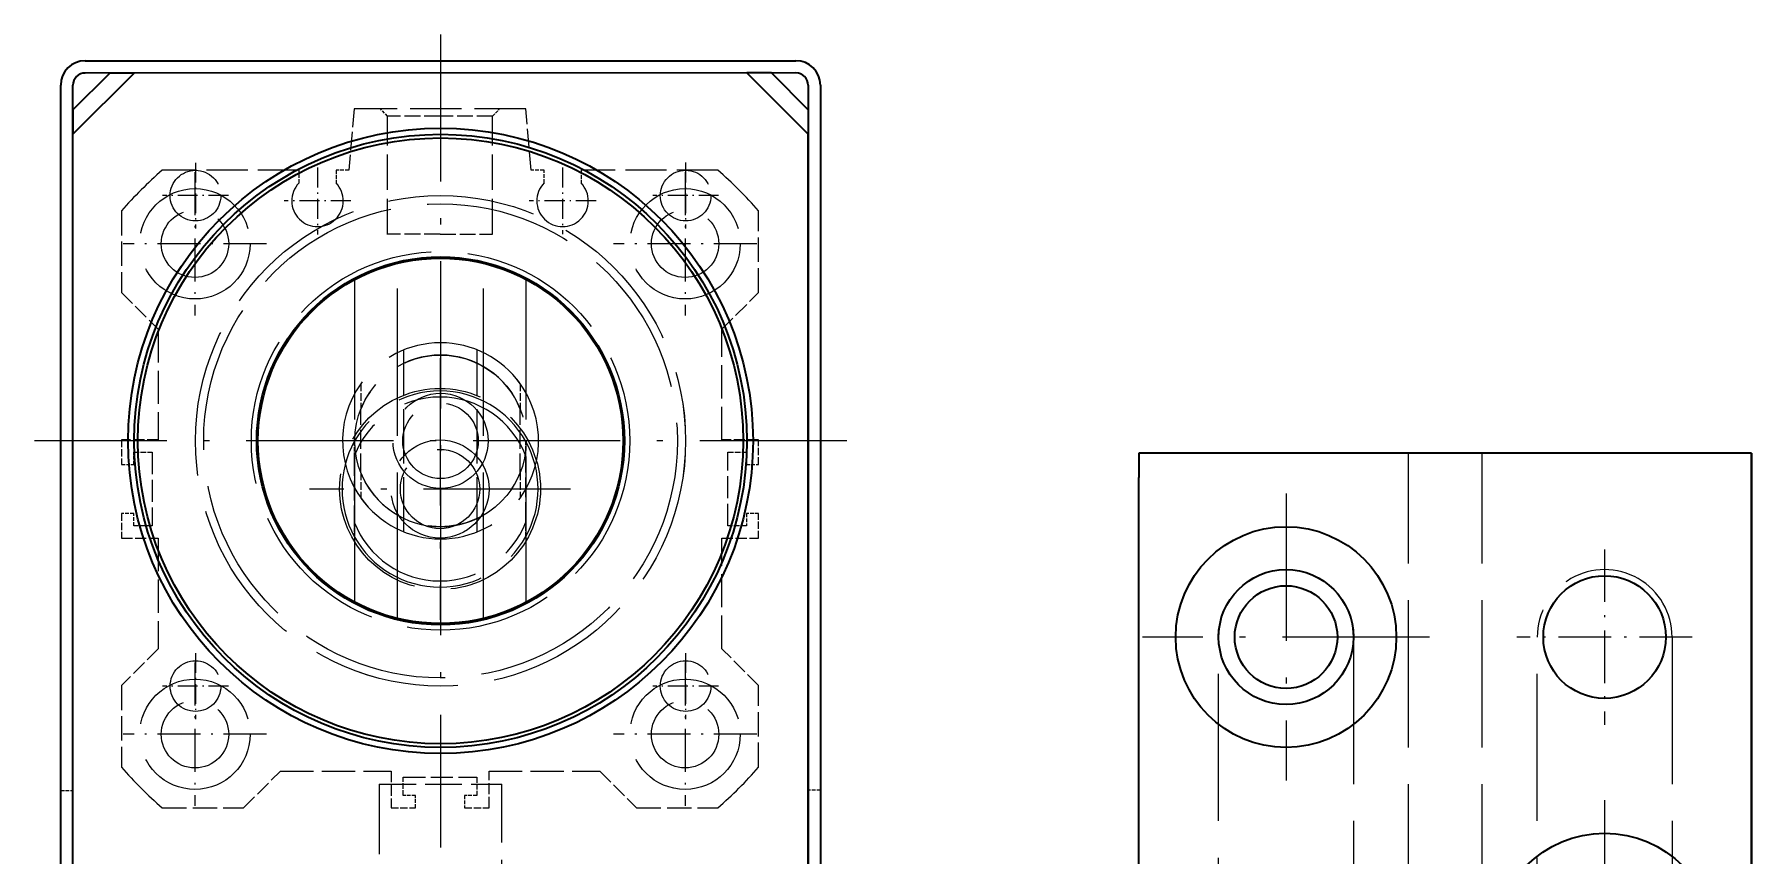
# Model space of a CAD drawing. Extents: x 0 to 18500, y -51 to 3802.
# Drawn here: x 2419.5 to 2559.6, y 1506.5 to 1573.5 of the extents above; entities that cross this region are included whole.
import ezdxf

# ---------------------------------------------------------------- set-up
doc = ezdxf.new("R2010")
doc.units = 0
doc.header["$MEASUREMENT"] = 0
for name, pattern in [('CENTER-HOKUTO', [23, 20, -1, 1, -1]), ('DASHDOT', [18.5, 12, -3, 0.5, -3]), ('DASHED', [15, 12, -3]), ('HIDDEN-HOKUTO', [3.8, 2.5, -1.3])]:
    doc.linetypes.add(name, pattern=pattern)
doc.layers.get('0').update_dxf_attribs({"linetype": 'CONTINUOUS'})
doc.layers.add('AM_7', color=2, linetype='CENTER-HOKUTO')
doc.layers.add('AM_HID', color=1, linetype='HIDDEN-HOKUTO')

msp = doc.modelspace()

# ---------------------------------------------------------------- linework, layer by layer
at = {"color": 7, "lineweight": 35}
for p, q in [((2423.62317, 1571.30498), (2481.62317, 1571.30626)), ((2481.62317, 1570.30626), (2423.62317, 1570.30498)), ((2477.62317, 1570.30614), (2427.62317, 1570.30504)), ((2421.62464, 1493.30492), (2421.62317, 1569.30492)), ((2422.62464, 1493.30492), (2422.62317, 1569.30492)), ((2482.62317, 1569.30626), (2482.62464, 1494.84361)), ((2483.62317, 1569.30632), (2483.62464, 1495.55138)), ((2422.62464, 1493.30492), (2422.62317, 1565.30492)), ((2482.62464, 1494.84471), (2482.62317, 1565.30626)), ((2559.62464, 1539.30644), (2509.62464, 1539.30602)), ((2559.62464, 1539.30644), (2559.62513, 1479.30644)), ((2509.62513, 1490.73088), (2509.62464, 1537.30602)), ((2559.62513, 1479.30644), (2559.62464, 1537.30644))]:
    msp.add_line(p, q, dxfattribs=at)
at = {"color": 7, "lineweight": 35, "ltscale": 0.176779}
msp.add_line((2427.62317, 1570.30504), (2422.62317, 1565.30492), dxfattribs=at)
at = {"color": 7, "lineweight": 35, "ltscale": 0.106067}
msp.add_line((2422.62317, 1567.30492), (2425.62317, 1570.30498), dxfattribs=at)
at = {"color": 7, "lineweight": 35, "ltscale": 0.049994}
msp.add_line((2427.62293, 1570.30504), (2425.62317, 1570.30498), dxfattribs=at)
at = {"color": 7, "lineweight": 35, "ltscale": 0.05}
for p, q in [((2479.62317, 1570.30614), (2477.62317, 1570.30614)), ((2509.62464, 1539.30602), (2509.62464, 1537.30602)), ((2559.62464, 1537.30644), (2559.62464, 1539.30644))]:
    msp.add_line(p, q, dxfattribs=at)
at = {"color": 7, "lineweight": 35, "ltscale": 0.176775}
msp.add_line((2477.62317, 1570.30614), (2482.62317, 1565.30626), dxfattribs=at)
at = {"color": 7, "lineweight": 35, "ltscale": 0.106064}
msp.add_line((2479.62317, 1570.30614), (2482.62317, 1567.30626), dxfattribs=at)
at = {"color": 7, "lineweight": 35, "ltscale": 0.049997}
msp.add_line((2422.62317, 1567.30492), (2422.62317, 1565.30504), dxfattribs=at)
at = {"color": 7, "lineweight": 35, "ltscale": 0.000382996}
msp.add_line((2516.12488, 1524.29076), (2516.12488, 1524.30608), dxfattribs=at)
at = {"color": 7, "lineweight": 35}
for centre, radius in [((2452.62464, 1540.30565), 25.5), ((2452.62464, 1540.30565), 25), ((2452.62464, 1540.30565), 24.7), ((2452.62464, 1540.30565), 15), ((2452.62464, 1540.30565), 15), ((2452.62464, 1540.30565), 14.9), ((2521.62464, 1524.30614), 9), ((2521.62488, 1524.30614), 5.5), ((2547.62464, 1524.30638), 5), ((2521.62488, 1524.30614), 4.188), ((2547.62513, 1499.30638), 9)]:
    msp.add_circle(centre, radius, dxfattribs=at)
for centre, radius, start, end in [((2423.62317, 1569.30498), 2, 90.0012661, 180.0012654), ((2481.62317, 1569.30626), 2, 0.001269, 90.0012661), ((2423.62317, 1569.30498), 1, 90.0012661, 180.0012654), ((2481.62317, 1569.30626), 1, 0.001269, 90.0012661)]:
    msp.add_arc(centre, radius, start, end, dxfattribs=at)
at = {"layer": 'AM_7', "color": 2, "linetype": 'DASHDOT', "lineweight": 13}
for p, q in [((2452.62464, 1573.45561), (2452.62464, 1507.15563)), ((2452.58362, 1547.03844), (2452.58362, 1525.71849)), ((2485.77454, 1540.30565), (2419.47473, 1540.30565)), ((2463.24378, 1536.37847), (2441.92346, 1536.37847)), ((2521.62464, 1536.00609), (2521.62464, 1512.60613)), ((2533.32483, 1524.30614), (2509.92493, 1524.30614)), ((2547.62513, 1511.00633), (2547.62513, 1487.60631))]:
    msp.add_line(p, q, dxfattribs=at)
at = {"layer": 'AM_7', "color": 2, "linetype": 'DASHDOT', "lineweight": 13, "ltscale": 0.134355}
for p, q in [((2432.62439, 1562.99224), (2432.62439, 1557.61803)), ((2432.62513, 1522.99224), (2432.62513, 1517.61803))]:
    msp.add_line(p, q, dxfattribs=at)
at = {"layer": 'AM_7', "color": 2, "linetype": 'DASHDOT', "lineweight": 13, "ltscale": 0.134357}
for p, q in [((2472.62439, 1562.99315), (2472.62439, 1557.61888)), ((2472.62513, 1522.99315), (2472.62513, 1517.61888)), ((2435.31238, 1520.30516), (2429.93811, 1520.30516)), ((2475.31238, 1520.30602), (2469.93811, 1520.30602))]:
    msp.add_line(p, q, dxfattribs=at)
at = {"layer": 'AM_7', "color": 2, "linetype": 'DASHDOT', "lineweight": 13, "ltscale": 0.292499}
for p, q in [((2432.58362, 1562.22826), (2432.58362, 1550.52831)), ((2438.43347, 1556.37828), (2426.73352, 1556.37828)), ((2478.43347, 1556.37865), (2466.73352, 1556.37865)), ((2432.58387, 1522.22826), (2432.58387, 1510.52831)), ((2438.43372, 1516.37828), (2426.73377, 1516.37828)), ((2478.43372, 1516.37865), (2466.73377, 1516.37865))]:
    msp.add_line(p, q, dxfattribs=at)
at = {"layer": 'AM_7', "color": 2, "linetype": 'DASHDOT', "lineweight": 13, "ltscale": 0.136501}
msp.add_line((2442.58362, 1562.60839), (2442.58362, 1557.14836), dxfattribs=at)
at = {"layer": 'AM_7', "color": 2, "linetype": 'DASHDOT', "lineweight": 13, "ltscale": 0.136499}
msp.add_line((2462.58362, 1562.60851), (2462.58362, 1557.14855), dxfattribs=at)
at = {"layer": 'AM_7', "color": 2, "linetype": 'DASHDOT', "lineweight": 13, "ltscale": 0.2925}
for p, q in [((2472.58362, 1562.22862), (2472.58362, 1550.52861)), ((2472.58387, 1522.22862), (2472.58387, 1510.52861))]:
    msp.add_line(p, q, dxfattribs=at)
at = {"layer": 'AM_7', "color": 2, "linetype": 'DASHDOT', "lineweight": 13, "ltscale": 0.134363}
for p, q in [((2435.31165, 1560.30516), (2429.93714, 1560.30516)), ((2475.31165, 1560.30602), (2469.93714, 1560.30602))]:
    msp.add_line(p, q, dxfattribs=at)
at = {"layer": 'AM_7', "color": 2, "linetype": 'DASHDOT', "lineweight": 13, "ltscale": 0.136505}
for p, q in [((2445.3136, 1559.8784), (2439.8534, 1559.8784)), ((2465.3136, 1559.87853), (2459.8534, 1559.87853))]:
    msp.add_line(p, q, dxfattribs=at)
at = {"layer": 'AM_7', "color": 2, "linetype": 'DASHDOT', "lineweight": 13, "ltscale": 0.3575}
msp.add_line((2547.62488, 1531.45635), (2547.62488, 1517.15636), dxfattribs=at)
at = {"layer": 'AM_7', "color": 2, "linetype": 'DASHDOT', "lineweight": 13, "ltscale": 0.357501}
msp.add_line((2554.77478, 1524.30632), (2540.47473, 1524.30632), dxfattribs=at)
at = {"layer": 'AM_HID', "color": 1, "linetype": 'DASHED', "lineweight": 13, "ltscale": 0.125477}
msp.add_line((2445.58338, 1567.3784), (2445.14612, 1562.3784), dxfattribs=at)
at = {"layer": 'AM_HID', "color": 1, "linetype": 'DASHED', "lineweight": 13, "ltscale": 0.35}
msp.add_line((2459.58338, 1567.37853), (2445.58338, 1567.3784), dxfattribs=at)
at = {"layer": 'AM_HID', "color": 1, "linetype": 'DASHED', "lineweight": 13, "ltscale": 0.020508}
msp.add_line((2448.29846, 1566.79839), (2447.71839, 1567.3784), dxfattribs=at)
at = {"layer": 'AM_HID', "color": 1, "linetype": 'DASHED', "lineweight": 13, "ltscale": 0.020507}
msp.add_line((2448.29846, 1566.79845), (2447.71839, 1567.3784), dxfattribs=at)
at = {"layer": 'AM_HID', "color": 1, "linetype": 'DASHED', "lineweight": 13, "ltscale": 0.020509}
msp.add_line((2456.86829, 1566.79845), (2457.44837, 1567.37853), dxfattribs=at)
at = {"layer": 'AM_HID', "color": 1, "linetype": 'DASHED', "lineweight": 13, "ltscale": 0.020503}
msp.add_line((2456.86853, 1566.79845), (2457.44837, 1567.37847), dxfattribs=at)
at = {"layer": 'AM_HID', "color": 1, "linetype": 'DASHED', "lineweight": 13, "ltscale": 0.125478}
msp.add_line((2460.02088, 1562.37853), (2459.58338, 1567.37853), dxfattribs=at)
at = {"layer": 'AM_HID', "color": 1, "linetype": 'DASHED', "lineweight": 13, "ltscale": 0.049997}
msp.add_line((2482.62317, 1567.30626), (2482.62317, 1565.30638), dxfattribs=at)
at = {"layer": 'AM_HID', "color": 1, "linetype": 'DASHED', "lineweight": 13, "ltscale": 0.107129}
for p, q in [((2452.58362, 1566.79845), (2448.29846, 1566.79839)), ((2452.58362, 1557.14842), (2448.29846, 1557.14842))]:
    msp.add_line(p, q, dxfattribs=at)
at = {"layer": 'AM_HID', "color": 1, "linetype": 'DASHED', "lineweight": 13, "ltscale": 0.107123}
for p, q in [((2452.58338, 1566.79845), (2448.29846, 1566.79845)), ((2456.86829, 1566.79845), (2452.58338, 1566.79845)), ((2456.86853, 1566.79845), (2452.58362, 1566.79845)), ((2452.58362, 1557.14842), (2456.86853, 1557.14849))]:
    msp.add_line(p, q, dxfattribs=at)
at = {"layer": 'AM_HID', "color": 1, "linetype": 'DASHED', "lineweight": 13, "ltscale": 0.241251}
for p, q in [((2448.29846, 1557.14842), (2448.29846, 1566.79845)), ((2448.29846, 1557.14836), (2448.29846, 1566.79839)), ((2456.86853, 1557.14842), (2456.86853, 1566.79845))]:
    msp.add_line(p, q, dxfattribs=at)
at = {"layer": 'AM_HID', "color": 1, "linetype": 'DASHED', "lineweight": 13, "ltscale": 0.241249}
msp.add_line((2456.86853, 1557.14849), (2456.86829, 1566.79845), dxfattribs=at)
at = {"layer": 'AM_HID', "color": 1, "linetype": 'DASHED', "lineweight": 13, "ltscale": 0.279175}
for p, q in [((2441.07337, 1562.3784), (2429.90638, 1562.37828)), ((2475.26038, 1562.37865), (2464.09339, 1562.37853))]:
    msp.add_line(p, q, dxfattribs=at)
at = {"layer": 'AM_HID', "color": 1, "linetype": 'DASHED', "lineweight": 13, "ltscale": 0.026016}
msp.add_line((2441.07337, 1561.33776), (2441.07337, 1562.3784), dxfattribs=at)
at = {"layer": 'AM_HID', "color": 1, "linetype": 'DASHED', "lineweight": 13, "ltscale": 0.026318}
msp.add_line((2445.14612, 1562.3784), (2444.09339, 1562.3784), dxfattribs=at)
at = {"layer": 'AM_HID', "color": 1, "linetype": 'DASHED', "lineweight": 13, "ltscale": 0.026015}
for p, q in [((2444.09339, 1562.3784), (2444.09339, 1561.33782)), ((2461.07337, 1561.33794), (2461.07337, 1562.37853))]:
    msp.add_line(p, q, dxfattribs=at)
at = {"layer": 'AM_HID', "color": 1, "linetype": 'DASHED', "lineweight": 13, "ltscale": 0.026312}
msp.add_line((2461.07337, 1562.37853), (2460.02088, 1562.37853), dxfattribs=at)
at = {"layer": 'AM_HID', "color": 1, "linetype": 'DASHED', "lineweight": 13, "ltscale": 0.026013}
msp.add_line((2464.09339, 1562.37853), (2464.09339, 1561.338), dxfattribs=at)
at = {"layer": 'AM_HID', "color": 1, "linetype": 'DASHED', "lineweight": 13, "ltscale": 0.16618}
for p, q in [((2426.58362, 1559.05528), (2426.58362, 1552.40807)), ((2429.90686, 1510.37828), (2436.55408, 1510.37828)), ((2468.61365, 1510.37859), (2475.26087, 1510.37865))]:
    msp.add_line(p, q, dxfattribs=at)
at = {"layer": 'AM_HID', "color": 1, "linetype": 'DASHED', "lineweight": 13, "ltscale": 0.166183}
msp.add_line((2478.58362, 1552.40843), (2478.58362, 1559.05577), dxfattribs=at)
at = {"layer": 'AM_HID', "color": 1, "linetype": 'DASHED', "lineweight": 13}
for p, q in [((2449.12513, 1525.71959), (2449.12439, 1554.89147)), ((2456.12513, 1525.71971), (2456.12439, 1554.89159)), ((2445.62513, 1527.03893), (2445.62439, 1553.57195)), ((2459.62513, 1527.03929), (2459.62439, 1553.57225)), ((2559.62464, 1539.30644), (2509.62464, 1539.30602)), ((2509.62513, 1479.30602), (2509.62464, 1539.30602)), ((2531.62513, 1485.30626), (2531.62464, 1539.30626)), ((2537.62513, 1485.30626), (2537.62464, 1539.30626)), ((2516.12513, 1479.30608), (2516.12488, 1524.29076)), ((2527.12488, 1524.30614), (2527.12513, 1479.30614)), ((2542.12513, 1479.30626), (2542.12488, 1524.30626)), ((2553.12488, 1524.30638), (2553.12513, 1479.30638))]:
    msp.add_line(p, q, dxfattribs=at)
at = {"layer": 'AM_HID', "color": 1, "linetype": 'DASHED', "lineweight": 13, "ltscale": 0.106066}
for p, q in [((2426.58362, 1552.40807), (2429.58362, 1549.40807)), ((2475.58362, 1549.40843), (2478.58362, 1552.40843)), ((2478.58362, 1520.34886), (2475.58362, 1523.34886))]:
    msp.add_line(p, q, dxfattribs=at)
at = {"layer": 'AM_HID', "color": 1, "linetype": 'DASHED', "lineweight": 13, "ltscale": 0.225745}
for p, q in [((2429.58362, 1549.40807), (2429.58362, 1540.37828)), ((2475.58362, 1540.37865), (2475.58362, 1549.40843)), ((2429.58362, 1532.37828), (2429.58362, 1523.3485)), ((2475.58362, 1523.34886), (2475.58362, 1532.37865)), ((2439.55408, 1513.37834), (2448.58387, 1513.3784)), ((2456.58387, 1513.37853), (2465.61365, 1513.37853))]:
    msp.add_line(p, q, dxfattribs=at)
at = {"layer": 'AM_HID', "color": 1, "linetype": 'DASHED', "lineweight": 13, "ltscale": 0.37081}
msp.add_line((2449.62488, 1532.88933), (2449.62464, 1547.72173), dxfattribs=at)
at = {"layer": 'AM_HID', "color": 1, "linetype": 'DASHED', "lineweight": 13, "ltscale": 0.370808}
msp.add_line((2455.62488, 1532.88951), (2455.62464, 1547.72185), dxfattribs=at)
at = {"layer": 'AM_HID', "color": 1, "linetype": 'DASHED', "lineweight": 13, "ltscale": 0.05164}
for p, q in [((2446.12464, 1544.96916), (2446.12464, 1542.90355)), ((2446.12464, 1537.70738), (2446.12488, 1535.64177))]:
    msp.add_line(p, q, dxfattribs=at)
at = {"layer": 'AM_HID', "color": 1, "linetype": 'DASHED', "lineweight": 13, "ltscale": 0.051642}
msp.add_line((2459.12464, 1544.96947), (2459.12464, 1542.9038), dxfattribs=at)
at = {"layer": 'AM_HID', "color": 1, "linetype": 'DASHED', "lineweight": 13, "ltscale": 0.129904}
for p, q in [((2446.12464, 1537.70738), (2446.12464, 1542.90355)), ((2459.12464, 1537.70763), (2459.12464, 1542.9038))]:
    msp.add_line(p, q, dxfattribs=at)
at = {"layer": 'AM_HID', "color": 1, "linetype": 'DASHED', "lineweight": 13, "ltscale": 0.075}
for p, q in [((2429.58362, 1540.37828), (2426.58362, 1540.37828)), ((2478.58362, 1540.37865), (2475.58362, 1540.37865)), ((2426.58362, 1532.37828), (2429.58362, 1532.37828)), ((2475.58362, 1532.37865), (2478.58362, 1532.37865)), ((2448.58387, 1513.3784), (2448.58387, 1510.3784)), ((2456.58387, 1510.37853), (2456.58387, 1513.37853))]:
    msp.add_line(p, q, dxfattribs=at)
at = {"layer": 'AM_HID', "color": 1, "linetype": 'DASHED', "lineweight": 13, "ltscale": 0.05}
for p, q in [((2426.58362, 1540.37828), (2426.58362, 1538.37828)), ((2478.58362, 1538.37865), (2478.58362, 1540.37865)), ((2426.58362, 1534.37828), (2426.58362, 1532.37828)), ((2478.58362, 1532.37865), (2478.58362, 1534.37865)), ((2448.58387, 1510.3784), (2450.58387, 1510.3784)), ((2454.58387, 1510.37847), (2456.58387, 1510.37853))]:
    msp.add_line(p, q, dxfattribs=at)
at = {"layer": 'AM_HID', "color": 1, "linetype": 'DASHED', "lineweight": 13, "ltscale": 0.025}
for p, q in [((2427.58362, 1538.37828), (2427.58362, 1539.37828)), ((2477.58362, 1539.37865), (2477.58362, 1538.37865)), ((2426.58362, 1538.37828), (2427.58362, 1538.37828)), ((2477.58362, 1538.37865), (2478.58362, 1538.37865)), ((2427.58362, 1534.37828), (2426.58362, 1534.37828)), ((2427.58362, 1533.37828), (2427.58362, 1534.37828)), ((2478.58362, 1534.37865), (2477.58362, 1534.37865)), ((2477.58362, 1534.37865), (2477.58362, 1533.37865)), ((2421.62439, 1511.80492), (2422.62439, 1511.80492)), ((2421.62464, 1511.80486), (2422.62464, 1511.80492)), ((2450.58387, 1511.3784), (2449.58387, 1511.3784)), ((2450.58387, 1510.3784), (2450.58387, 1511.3784)), ((2455.58387, 1511.37847), (2454.58387, 1511.37847)), ((2454.58387, 1511.37847), (2454.58387, 1510.37847)), ((2483.62439, 1511.80626), (2482.62439, 1511.80626)), ((2483.62464, 1511.80626), (2482.62464, 1511.80626))]:
    msp.add_line(p, q, dxfattribs=at)
at = {"layer": 'AM_HID', "color": 1, "linetype": 'DASHED', "lineweight": 13, "ltscale": 0.0375}
for p, q in [((2427.58362, 1539.37828), (2429.08362, 1539.37828)), ((2476.08362, 1539.37865), (2477.58362, 1539.37865)), ((2429.08362, 1533.37828), (2427.58362, 1533.37828)), ((2477.58362, 1533.37865), (2476.08362, 1533.37865)), ((2449.58387, 1511.3784), (2449.58387, 1512.8784)), ((2455.58387, 1512.87847), (2455.58387, 1511.37847))]:
    msp.add_line(p, q, dxfattribs=at)
at = {"layer": 'AM_HID', "color": 1, "linetype": 'DASHED', "lineweight": 13, "ltscale": 0.15}
for p, q in [((2429.08362, 1539.37828), (2429.08362, 1533.37828)), ((2476.08362, 1533.37865), (2476.08362, 1539.37865)), ((2449.58387, 1512.8784), (2455.58387, 1512.87847))]:
    msp.add_line(p, q, dxfattribs=at)
at = {"layer": 'AM_HID', "color": 1, "linetype": 'DASHED', "lineweight": 13, "ltscale": 0.02951}
for p, q in [((2445.58362, 1540.25145), (2445.58362, 1539.07103)), ((2459.58362, 1539.07115), (2459.58362, 1540.25157))]:
    msp.add_line(p, q, dxfattribs=at)
at = {"layer": 'AM_HID', "color": 1, "linetype": 'DASHED', "lineweight": 13, "ltscale": 0.13463}
for p, q in [((2445.58362, 1539.07103), (2445.58362, 1533.68584)), ((2459.58362, 1533.68596), (2459.58362, 1539.07115))]:
    msp.add_line(p, q, dxfattribs=at)
at = {"layer": 'AM_HID', "color": 1, "linetype": 'DASHED', "lineweight": 13, "ltscale": 0.051639}
msp.add_line((2459.12464, 1537.70763), (2459.12488, 1535.64208), dxfattribs=at)
at = {"layer": 'AM_HID', "color": 1, "linetype": 'DASHED', "lineweight": 13, "ltscale": 0.029509}
for p, q in [((2445.58362, 1533.68584), (2445.58362, 1532.50548)), ((2459.58362, 1532.5056), (2459.58362, 1533.68596))]:
    msp.add_line(p, q, dxfattribs=at)
at = {"layer": 'AM_HID', "color": 1, "linetype": 'DASHED', "lineweight": 13, "ltscale": 0.106067}
for p, q in [((2429.58362, 1523.3485), (2426.58362, 1520.34844)), ((2436.55408, 1510.37828), (2439.55408, 1513.37834))]:
    msp.add_line(p, q, dxfattribs=at)
at = {"layer": 'AM_HID', "color": 1, "linetype": 'DASHED', "lineweight": 13, "ltscale": 0.166182}
for p, q in [((2426.58362, 1520.34844), (2426.58387, 1513.70116)), ((2478.58387, 1513.70159), (2478.58362, 1520.34886))]:
    msp.add_line(p, q, dxfattribs=at)
at = {"layer": 'AM_HID', "color": 1, "linetype": 'DASHED', "lineweight": 13, "ltscale": 0.25}
msp.add_line((2447.62537, 1512.30553), (2457.62537, 1512.30571), dxfattribs=at)
at = {"layer": 'AM_HID', "color": 1, "linetype": 'DASHED', "lineweight": 13, "ltscale": 0.475}
for p, q in [((2447.62537, 1512.30553), (2447.62561, 1493.30553)), ((2457.62561, 1493.30571), (2457.62537, 1512.30571))]:
    msp.add_line(p, q, dxfattribs=at)
at = {"layer": 'AM_HID', "color": 1, "linetype": 'DASHED', "lineweight": 13, "ltscale": 0.106065}
msp.add_line((2465.61365, 1513.37853), (2468.61365, 1510.37859), dxfattribs=at)
at = {"layer": 'AM_HID', "color": 1, "linetype": 'DASHED', "lineweight": 13}
for centre, radius in [((2432.62439, 1560.30516), 2.067), ((2472.62439, 1560.30602), 2.067), ((2432.58362, 1556.37828), 4.5), ((2452.62366, 1540.30565), 20), ((2452.62464, 1540.30565), 20), ((2472.58362, 1556.37865), 4.5), ((2432.58362, 1556.37828), 2.75), ((2452.62464, 1540.30565), 19.33013), ((2472.58362, 1556.37865), 2.75), ((2452.62464, 1540.30565), 15.44082), ((2452.62464, 1540.30559), 7), ((2452.58362, 1536.37847), 8.2), ((2452.62464, 1540.30559), 3.88), ((2452.62464, 1540.30559), 3.08), ((2452.58362, 1536.37853), 4), ((2452.58362, 1536.37853), 3.235), ((2432.62513, 1520.30516), 2.067), ((2472.62513, 1520.30602), 2.067), ((2432.58387, 1516.37828), 4.5), ((2472.58387, 1516.37865), 4.5), ((2432.58387, 1516.37828), 2.75), ((2472.58387, 1516.37865), 2.75)]:
    msp.add_circle(centre, radius, dxfattribs=at)
for centre, radius, start, end in [((2452.58362, 1536.37847), 34.5, 131.0952632, 138.9056801), ((2442.58362, 1559.8784), 2.1, 135.9763759, 44.0245683), ((2462.58362, 1559.87853), 2.1, 135.9763759, 44.0245683), ((2452.58362, 1536.37847), 34.5, 41.0952607, 48.9056844), ((2452.62464, 1540.30559), 8, 35.6603596, 144.3421828), ((2452.62464, 1540.30559), 7, 21.7880576, 158.2144746), ((2452.62464, 1540.30559), 8, 144.3425107, 222.4860666), ((2452.62464, 1540.30559), 8, 324.3421642, 42.4860716), ((2452.58362, 1536.37853), 8, 28.9554976, 151.0454534), ((2452.58362, 1536.37853), 7.5, 21.0399418, 158.9610006), ((2452.58362, 1536.37853), 8, 151.0454534, 208.9555028), ((2452.58362, 1536.37853), 8, 331.0454484, 28.9554976), ((2452.62464, 1540.30559), 7, 201.7880526, 338.2144798), ((2452.62464, 1540.30559), 8, 215.660358, 324.3421812), ((2452.58362, 1536.37853), 7.5, 201.0399419, 338.9610042), ((2452.58362, 1536.37853), 8, 208.9555028, 331.0454484), ((2521.62488, 1524.30614), 5.5, 0.0004721, 180.0004731), ((2547.62488, 1524.30632), 5.5, 0.0004721, 180.0004731), ((2452.58362, 1536.37847), 34.5, 221.0952625, 228.9056794), ((2452.58362, 1536.37847), 34.5, 311.0952616, 318.9056853)]:
    msp.add_arc(centre, radius, start, end, dxfattribs=at)

doc.saveas('drawing.dxf')
